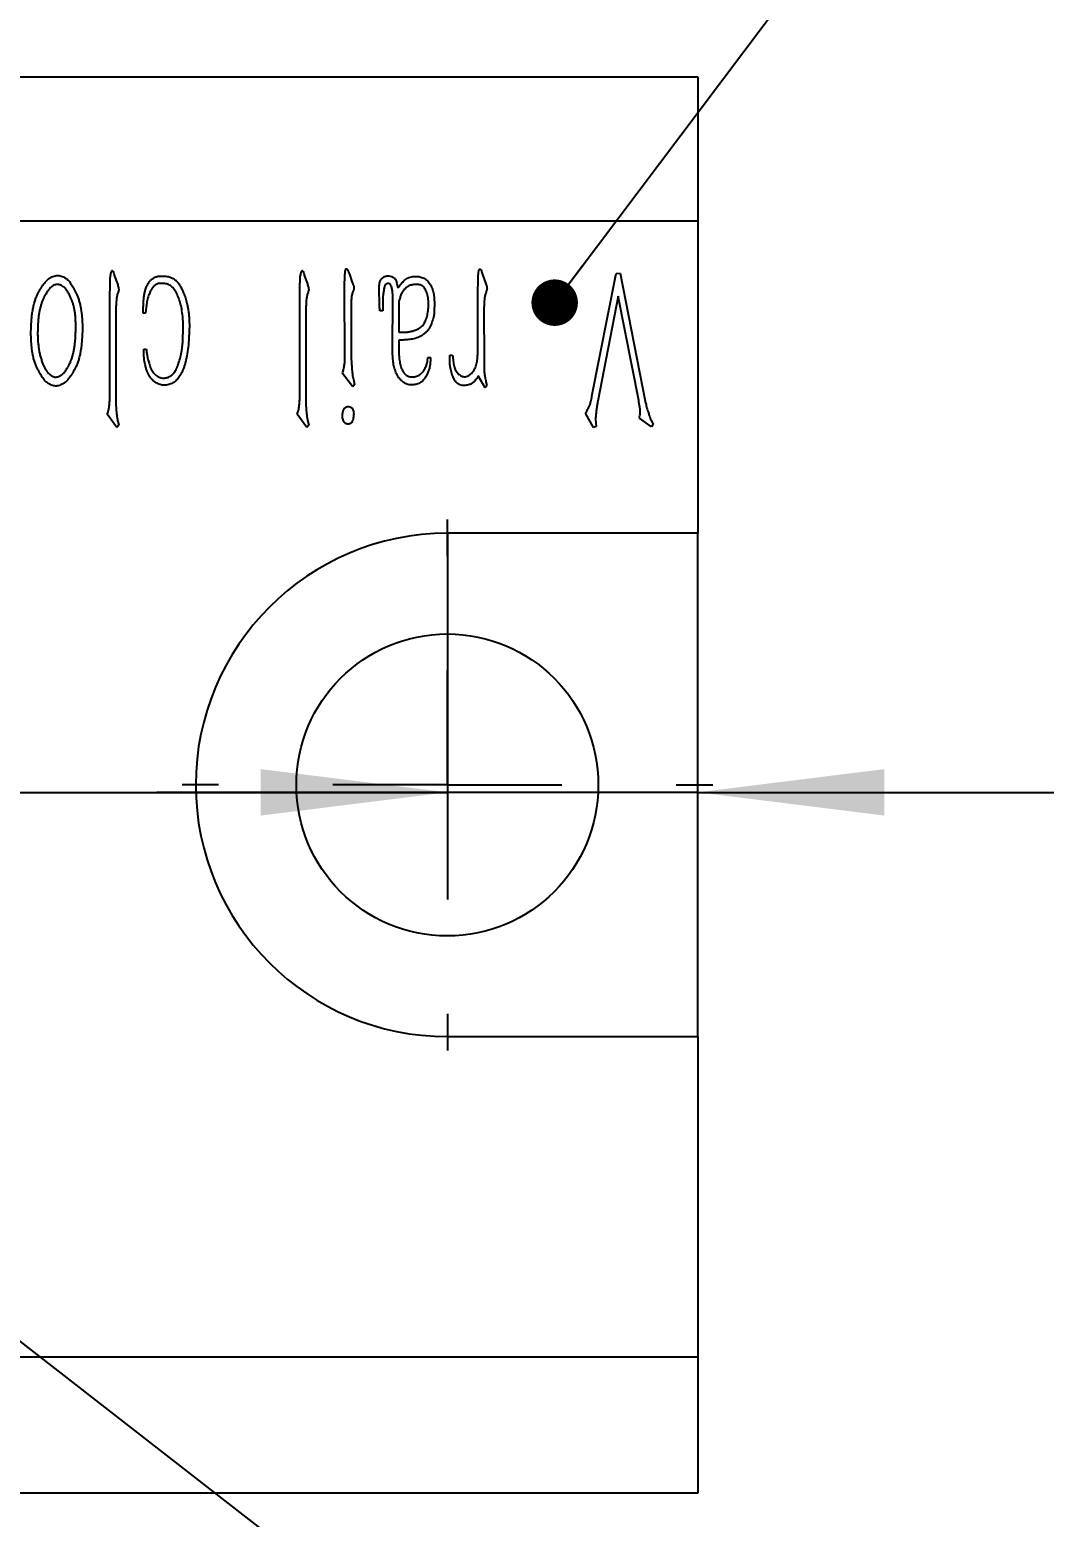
# Model space of a CAD drawing. Header units: millimetres. Extents: x 0 to 210, y 0 to 297.
# Drawn here: x 122.68 to 144.85, y 114.96 to 147.47 of the extents above; entities that cross this region are included whole.
import ezdxf

# ---------------------------------------------------------------- set-up
doc = ezdxf.new("R2010")
doc.units = ezdxf.units.MM
doc.layers.add('图纸格式', color=7, linetype='Continuous')
doc.layers.add('根据设置的颜色创建', color=7, linetype='Continuous', lineweight=25)
doc.styles.add('SLDTEXTSTYLE0', font='TXT', dxfattribs={"width": 0.7, "bigfont": 'bigfont'})
doc.styles.add('SLDTEXTSTYLE5', font='TXT', dxfattribs={"width": 0.7})
doc.dimstyles.new('SLDDIMSTYLE0', dxfattribs={"dimtxt": 3.5, "dimasz": 4.08, "dimexe": 0, "dimexo": 0.0625, "dimgap": 0.875, "dimtad": 2, "dimrnd": 1e-09, "dimzin": 12, "dimdsep": 46, "dimtxsty": 'SLDTEXTSTYLE5', "dimsah": 1, "dimcen": 0.09, "dimadec": 0, "dimazin": 3, "dimtfac": 1, "dimtofl": 0, "dimtmove": 0, "dimatfit": 3, "dimfxl": 0, "dimfrac": 2, "dimtolj": 1, "dimtzin": 12, "dimarcsym": 0})
doc.dimstyles.new('SLDDIMSTYLE2', dxfattribs={"dimtxt": 3.5, "dimasz": 4.08, "dimexe": 0, "dimexo": 0.0625, "dimgap": 0.875, "dimtad": 0, "dimtih": 1, "dimtoh": 1, "dimrnd": 1e-09, "dimzin": 4, "dimdsep": 46, "dimtxsty": 'SLDTEXTSTYLE5', "dimblk1": 'NONE', "dimsah": 1, "dimcen": 0, "dimadec": 0, "dimazin": 1, "dimtfac": 1, "dimtmove": 0, "dimatfit": 3, "dimldrblk": 'NONE', "dimfxl": 0, "dimfrac": 2, "dimtolj": 1, "dimtzin": 12, "dimarcsym": 0})
doc.dimstyles.new('SLDDIMSTYLE3', dxfattribs={"dimtxt": 3.5, "dimasz": 4.08, "dimexe": 0, "dimexo": 0.0625, "dimgap": 0.875, "dimtad": 2, "dimrnd": 1e-09, "dimzin": 12, "dimdsep": 46, "dimtxsty": 'SLDTEXTSTYLE5', "dimsah": 1, "dimcen": 0.09, "dimadec": 0, "dimazin": 3, "dimtfac": 1, "dimtmove": 0, "dimatfit": 0, "dimfxl": 0, "dimfrac": 2, "dimtolj": 1, "dimtzin": 12, "dimarcsym": 0})
doc.dimstyles.new('SLDDIMSTYLE4', dxfattribs={"dimtxt": 0.18, "dimasz": 1.016, "dimexe": 0, "dimexo": 0.0625, "dimgap": 0, "dimtad": 0, "dimtih": 1, "dimtoh": 1, "dimdec": 0, "dimrnd": 1e-09, "dimzin": 0, "dimdsep": 46, "dimtxsty": 'Standard', "dimblk1": 'DOT', "dimblk2": 'DOT', "dimsah": 1, "dimcen": 0.09, "dimadec": 0, "dimazin": 0, "dimtfac": 1.016, "dimtdec": 0, "dimtofl": 0, "dimtmove": 0, "dimatfit": 3, "dimldrblk": 'DOT', "dimfxl": 0, "dimfrac": 2, "dimtolj": 1, "dimtzin": 0, "dimarcsym": 0})

# ---------------------------------------------------------------- blocks, each defined once
blk = doc.blocks.new('SW_SYMBOL_HOLE_SPOT')
at = {"layer": '根据设置的颜色创建', "color": 0}
for p, q in [((0, 875), (0, 75)), ((1600, 75), (1600, 875)), ((0, 75), (1600, 75))]:
    blk.add_line(p, q, dxfattribs=at)
blk = doc.blocks.new('SW_SYMBOL_HOLE_DEPTH')
at = {"layer": '根据设置的颜色创建', "color": 0}
for p, q in [((0, 875), (800, 875)), ((400, 875), (400, 75)), ((100, 555), (400, 75)), ((700, 555), (400, 75))]:
    blk.add_line(p, q, dxfattribs=at)
blk = doc.blocks.new('_D_2')
at = {"layer": '根据设置的颜色创建'}
for p, q in [((102.464, 134.338), (111.15, 127.59)), ((111.15, 127.59), (145.79, 100.677)), ((145.79, 100.677), (177.529, 100.677))]:
    blk.add_line(p, q, dxfattribs=at)
blk.add_solid([(111.15, 127.59), (114.061, 124.685), (114.684, 125.488)], dxfattribs=at)
at = {"layer": '根据设置的颜色创建', "xscale": 0.004511737089201878, "yscale": 0.004511737089201878, "zscale": 0.004511737089201878}
for name, p in [('SW_SYMBOL_HOLE_SPOT', (147.865, 96.498)), ('SW_SYMBOL_HOLE_DEPTH', (165.477, 96.498))]:
    blk.add_blockref(name, p, dxfattribs=at)
at = {"layer": '根据设置的颜色创建', "char_height": 3.5, "attachment_point": 1}
for s, insert, style in [('6.60 完全贯穿', (157.404, 105.004), 'SLDTEXTSTYLE0'), ('%%c', (151.976, 105.018), 'SLDTEXTSTYLE5'), ('3X', (147.378, 105.004), 'SLDTEXTSTYLE5'), ('%%c', (155.228, 100.504), 'SLDTEXTSTYLE5'), ('11', (160.655, 100.489), 'SLDTEXTSTYLE5'), ('23.8', (170.688, 100.489), 'SLDTEXTSTYLE5')]:
    blk.add_mtext(s, dxfattribs=dict(at, insert=insert, style=style))
blk = doc.blocks.new('_None')
blk = doc.blocks.new('_D_3')
at = {"layer": '根据设置的颜色创建'}
for p, q in [((131.807, 136.464), (131.807, 128.803)), ((131.807, 130.803), (125.457, 130.803)), ((137.282, 130.803), (131.807, 130.803)), ((137.282, 130.803), (156.349, 130.803))]:
    blk.add_line(p, q, dxfattribs=at)
for points in [[(131.807, 130.803), (127.727, 131.311), (127.727, 130.295)], [(137.282, 130.803), (141.362, 130.295), (141.362, 131.311)]]:
    blk.add_solid(points, dxfattribs=at)
at = {"layer": '根据设置的颜色创建', "insert": (150.215, 135.315), "char_height": 3.5, "attachment_point": 1, "style": 'SLDTEXTSTYLE5'}
blk.add_mtext('5.48', dxfattribs=at)
blk = doc.blocks.new('_D_4')
at = {"layer": '根据设置的颜色创建'}
for p, q in [((106.807, 130.803), (131.807, 130.803)), ((131.807, 130.964), (131.807, 128.803))]:
    blk.add_line(p, q, dxfattribs=at)
for points in [[(106.807, 130.803), (110.887, 130.295), (110.887, 131.311)], [(131.807, 130.803), (127.727, 131.311), (127.727, 130.295)]]:
    blk.add_solid(points, dxfattribs=at)
at = {"layer": '根据设置的颜色创建', "insert": (119.086, 135.315), "char_height": 3.5, "attachment_point": 1, "style": 'SLDTEXTSTYLE5'}
blk.add_mtext('25', dxfattribs=at)
blk = doc.blocks.new('_Dot')
at = {"color": 0, "linetype": 'ByBlock', "lineweight": -2}
blk.add_line((-0.5, 0), (-1, 0), dxfattribs=at)
at = {"color": 0, "linetype": 'ByBlock', "const_width": 0.5}
blk.add_lwpolyline([(-0.25, 0, 1), (0.25, 0, 1)], format="xyb", close=True, dxfattribs=at)
blk = doc.blocks.new('SW_CENTERMARKSYMBOL_0')
at = {"layer": '图纸格式', "color": 0}
for p, q in [((0, 5), (0, 5.8)), ((0, 0), (0, 2.5)), ((-5, 0), (-5.8, 0)), ((0, 0), (-2.5, 0)), ((0, 0), (0, -2.5)), ((0, 0), (2.5, 0)), ((5, 0), (5.8, 0)), ((0, -5), (0, -5.8))]:
    blk.add_line(p, q, dxfattribs=at)

msp = doc.modelspace()

# ---------------------------------------------------------------- linework, layer by layer
at = {"color": 7, "linetype": 'Continuous', "lineweight": 25}
for p, q in [((76.332, 146.439), (137.282, 146.439)), ((137.282, 146.439), (137.282, 143.293)), ((76.332, 143.293), (137.282, 143.293)), ((137.282, 143.293), (137.282, 136.464)), ((124.513, 142.153), (124.534, 142.087)), ((124.534, 142.087), (124.594, 141.917)), ((128.666, 142.153), (128.686, 142.087)), ((128.686, 142.087), (128.747, 141.917)), ((129.668, 142.128), (129.729, 141.946)), ((132.47, 141.655), (132.479, 142.072)), ((132.555, 142.183), (132.575, 142.118)), ((132.575, 142.118), (132.64, 141.937)), ((134.967, 139.46), (135.495, 142.143)), ((135.495, 142.143), (135.586, 142.148)), ((135.586, 142.148), (136.13, 139.354)), ((124.428, 141.594), (124.433, 141.926)), ((128.58, 141.594), (128.585, 141.926)), ((129.562, 141.785), (129.562, 141.966)), ((129.568, 140.371), (129.562, 141.785)), ((130.325, 141.483), (130.315, 141.785)), ((130.702, 141.926), (130.727, 141.831)), ((124.428, 139.46), (124.428, 141.594)), ((128.58, 139.46), (128.58, 141.594)), ((130.4, 141.639), (130.396, 141.327)), ((130.607, 140.537), (130.617, 141.523)), ((130.773, 141.619), (130.748, 141.534)), ((130.748, 141.534), (130.748, 140.859)), ((132.47, 140.366), (132.47, 141.655)), ((135.541, 141.65), (135.093, 139.354)), ((135.989, 139.369), (135.541, 141.65)), ((124.559, 141.292), (124.559, 139.394)), ((125.211, 141.272), (125.155, 141.272)), ((125.226, 141.403), (125.211, 141.272)), ((128.712, 141.292), (128.712, 139.394)), ((129.703, 141.227), (129.703, 140.335)), ((130.396, 141.327), (130.33, 141.327)), ((132.605, 141.362), (132.611, 140.245)), ((125.17, 140.491), (125.226, 140.491)), ((125.175, 140.326), (125.17, 140.491)), ((130.839, 140.688), (130.748, 140.683)), ((130.748, 140.683), (130.748, 140.426)), ((131.372, 140.235), (131.377, 140.31)), ((131.377, 140.31), (131.443, 140.31)), ((131.86, 140.361), (131.921, 140.361)), ((131.86, 140.22), (131.86, 140.361)), ((132.611, 140.245), (132.611, 140.064)), ((129.738, 139.666), (129.512, 139.958)), ((129.759, 139.797), (129.779, 139.716)), ((132.631, 139.646), (132.479, 139.903)), ((129.779, 139.716), (129.738, 139.666)), ((132.671, 139.696), (132.631, 139.646)), ((132.651, 139.777), (132.671, 139.696)), ((124.584, 138.78), (124.372, 139.067)), ((124.624, 138.83), (124.584, 138.78)), ((124.604, 138.906), (124.624, 138.83)), ((128.736, 138.78), (128.525, 139.067)), ((128.776, 138.83), (128.736, 138.78)), ((128.756, 138.906), (128.776, 138.83)), ((135.002, 138.775), (134.826, 139.087)), ((135.052, 138.88), (135.057, 138.8)), ((136.271, 138.79), (136.004, 138.981)), ((136.271, 138.916), (136.306, 138.851)), ((136.306, 138.851), (136.271, 138.79)), ((135.057, 138.8), (135.002, 138.775)), ((137.282, 136.464), (131.807, 136.464)), ((137.282, 125.464), (137.282, 136.464)), ((131.807, 125.464), (137.282, 125.464)), ((137.282, 125.464), (137.282, 118.461)), ((137.282, 118.461), (76.332, 118.461)), ((137.282, 118.461), (137.282, 115.489)), ((137.282, 115.489), (76.332, 115.489))]:
    msp.add_line(p, q, dxfattribs=at)
msp.add_circle((131.807, 130.964), 3.3, dxfattribs=at)
msp.add_arc((131.807, 130.964), 5.5, 90, 270, dxfattribs=at)
for points, knots in [([(122.706, 140.919), (122.707, 140.963), (122.711, 141.047), (122.72, 141.169), (122.733, 141.282), (122.751, 141.386), (122.774, 141.482), (122.799, 141.57), (122.828, 141.648), (122.863, 141.718), (122.898, 141.781), (122.932, 141.837), (122.965, 141.886), (122.997, 141.929), (123.026, 141.967), (123.055, 141.998), (123.083, 142.024), (123.118, 142.046), (123.159, 142.068), (123.208, 142.086), (123.254, 142.098), (123.285, 142.098), (123.299, 142.098)], [0, 0, 0, 0, 0.091288, 0.176498, 0.255741, 0.32976, 0.398776, 0.461767, 0.520318, 0.574853, 0.625011, 0.67086, 0.712194, 0.749511, 0.782878, 0.812744, 0.83858, 0.861126, 0.900517, 0.936624, 0.969237, 1, 1, 1, 1]), ([(123.299, 142.098), (123.314, 142.097), (123.345, 142.095), (123.391, 142.079), (123.439, 142.057), (123.48, 142.031), (123.513, 142.002), (123.54, 141.974), (123.566, 141.938), (123.594, 141.896), (123.623, 141.848), (123.653, 141.793), (123.682, 141.731), (123.714, 141.663), (123.743, 141.588), (123.768, 141.505), (123.789, 141.415), (123.805, 141.317), (123.818, 141.213), (123.826, 141.101), (123.83, 140.983), (123.829, 140.901), (123.828, 140.859)], [0, 0, 0, 0, 0.0304554, 0.063266, 0.0995645, 0.1400173, 0.1629664, 0.1898479, 0.2202512, 0.2547199, 0.2936478, 0.3363955, 0.3837113, 0.4356478, 0.4912483, 0.5508658, 0.6141464, 0.6823628, 0.7542773, 0.8315157, 0.9132096, 1, 1, 1, 1]), ([(124.433, 141.926), (124.433, 141.948), (124.434, 141.99), (124.438, 142.048), (124.443, 142.099), (124.452, 142.14), (124.462, 142.173), (124.468, 142.191), (124.475, 142.208), (124.481, 142.204), (124.483, 142.203)], [0, 0, 0, 0, 0.22788, 0.427955, 0.603223, 0.749826, 0.864818, 0.938521, 0.980505, 1, 1, 1, 1]), ([(124.483, 142.203), (124.485, 142.201), (124.493, 142.196), (124.501, 142.182), (124.51, 142.168), (124.513, 142.157), (124.513, 142.153)], [0, 0, 0, 0, 0.142186, 0.45395, 0.79433, 1, 1, 1, 1]), ([(125.155, 141.272), (125.156, 141.311), (125.159, 141.383), (125.163, 141.485), (125.167, 141.578), (125.179, 141.667), (125.197, 141.753), (125.224, 141.835), (125.257, 141.91), (125.301, 141.975), (125.353, 142.026), (125.414, 142.062), (125.483, 142.084), (125.532, 142.086), (125.558, 142.087)], [0, 0, 0, 0, 0.114373, 0.212612, 0.300675, 0.389367, 0.475586, 0.561076, 0.641717, 0.718124, 0.788585, 0.85593, 0.924983, 1, 1, 1, 1]), ([(125.558, 142.087), (125.59, 142.087), (125.656, 142.087), (125.736, 142.067), (125.795, 142.042), (125.835, 142.02), (125.871, 141.994), (125.912, 141.952), (125.956, 141.889), (126.004, 141.805), (126.045, 141.71), (126.077, 141.625), (126.1, 141.551), (126.115, 141.488), (126.13, 141.419), (126.147, 141.319), (126.163, 141.19), (126.168, 141.037), (126.166, 140.886), (126.16, 140.787), (126.157, 140.738)], [0, 0, 0, 0, 0.059534, 0.118873, 0.147743, 0.175183, 0.201585, 0.22771, 0.281507, 0.340018, 0.402737, 0.468602, 0.503946, 0.543395, 0.585721, 0.632387, 0.727671, 0.820105, 0.910677, 1, 1, 1, 1]), ([(128.585, 141.926), (128.586, 141.948), (128.586, 141.99), (128.59, 142.048), (128.595, 142.099), (128.604, 142.14), (128.614, 142.173), (128.621, 142.191), (128.628, 142.208), (128.634, 142.204), (128.635, 142.203)], [0, 0, 0, 0, 0.22788, 0.427955, 0.603223, 0.749826, 0.864818, 0.938521, 0.980505, 1, 1, 1, 1]), ([(128.635, 142.203), (128.638, 142.201), (128.645, 142.196), (128.654, 142.182), (128.663, 142.168), (128.665, 142.157), (128.666, 142.153)], [0, 0, 0, 0, 0.1421863, 0.4539502, 0.7943303, 1, 1, 1, 1]), ([(129.562, 141.966), (129.563, 142.004), (129.563, 142.072), (129.571, 142.151), (129.577, 142.204), (129.584, 142.227), (129.587, 142.246), (129.595, 142.248), (129.598, 142.248)], [0, 0, 0, 0, 0.38374, 0.706848, 0.831751, 0.919184, 0.972267, 1, 1, 1, 1]), ([(129.598, 142.248), (129.601, 142.248), (129.608, 142.247), (129.618, 142.237), (129.627, 142.218), (129.642, 142.192), (129.656, 142.16), (129.664, 142.138), (129.668, 142.128)], [0, 0, 0, 0, 0.068925, 0.145726, 0.277741, 0.506574, 0.76781, 1, 1, 1, 1]), ([(130.315, 141.785), (130.316, 141.815), (130.317, 141.869), (130.326, 141.933), (130.338, 141.978), (130.355, 142.007), (130.375, 142.033), (130.4, 142.056), (130.428, 142.074), (130.46, 142.086), (130.493, 142.092), (130.537, 142.091), (130.59, 142.078), (130.636, 142.053), (130.664, 142.023), (130.681, 141.996), (130.693, 141.963), (130.699, 141.939), (130.702, 141.926)], [0, 0, 0, 0, 0.127821, 0.235118, 0.282701, 0.329689, 0.377529, 0.427325, 0.475967, 0.523599, 0.571999, 0.621795, 0.717604, 0.803921, 0.846803, 0.893038, 0.944088, 1, 1, 1, 1]), ([(130.727, 141.831), (130.75, 141.86), (130.793, 141.917), (130.854, 141.983), (130.91, 142.03), (130.963, 142.053), (131.023, 142.071), (131.067, 142.075), (131.09, 142.078)], [0, 0, 0, 0, 0.2391263, 0.4721368, 0.5882649, 0.7129818, 0.848714, 1, 1, 1, 1]), ([(131.09, 142.078), (131.106, 142.079), (131.137, 142.08), (131.184, 142.076), (131.23, 142.065), (131.274, 142.048), (131.317, 142.026), (131.354, 141.997), (131.389, 141.965), (131.428, 141.913), (131.468, 141.841), (131.495, 141.76), (131.51, 141.69), (131.517, 141.63), (131.523, 141.564), (131.523, 141.493), (131.523, 141.423), (131.52, 141.355), (131.518, 141.294), (131.514, 141.255), (131.513, 141.236)], [0, 0, 0, 0, 0.043197, 0.086568, 0.129459, 0.173496, 0.217035, 0.260621, 0.303277, 0.347696, 0.437891, 0.53065, 0.581053, 0.636306, 0.696804, 0.763295, 0.83046, 0.892173, 0.948437, 1, 1, 1, 1]), ([(132.479, 142.072), (132.481, 142.096), (132.485, 142.138), (132.492, 142.187), (132.499, 142.218), (132.504, 142.231), (132.511, 142.241), (132.517, 142.239), (132.52, 142.239)], [0, 0, 0, 0, 0.387346, 0.706319, 0.825969, 0.911434, 0.958337, 1, 1, 1, 1]), ([(132.52, 142.239), (132.522, 142.238), (132.527, 142.236), (132.538, 142.23), (132.547, 142.21), (132.552, 142.193), (132.555, 142.183)], [0, 0, 0, 0, 0.100758, 0.248307, 0.519709, 1, 1, 1, 1]), ([(123.29, 141.901), (123.279, 141.901), (123.257, 141.902), (123.224, 141.891), (123.188, 141.877), (123.15, 141.852), (123.108, 141.813), (123.065, 141.753), (123.018, 141.673), (122.976, 141.594), (122.943, 141.518), (122.921, 141.452), (122.901, 141.379), (122.885, 141.299), (122.871, 141.213), (122.863, 141.119), (122.855, 141.018), (122.852, 140.912), (122.85, 140.804), (122.854, 140.699), (122.862, 140.598), (122.875, 140.502), (122.891, 140.41), (122.912, 140.323), (122.937, 140.239), (122.957, 140.186), (122.967, 140.159)], [0, 0, 0, 0, 0.0162515, 0.0338938, 0.0536525, 0.0760821, 0.1045504, 0.1423828, 0.1902812, 0.2487632, 0.282033, 0.3179979, 0.3572189, 0.3994758, 0.4448852, 0.4938848, 0.5462501, 0.602374, 0.6588528, 0.7134303, 0.7658257, 0.8161584, 0.8644938, 0.9110311, 0.9563086, 1, 1, 1, 1]), ([(123.682, 140.869), (123.683, 140.905), (123.685, 140.975), (123.683, 141.076), (123.679, 141.17), (123.671, 141.258), (123.659, 141.34), (123.644, 141.415), (123.626, 141.483), (123.597, 141.563), (123.559, 141.647), (123.516, 141.732), (123.475, 141.795), (123.435, 141.84), (123.395, 141.866), (123.359, 141.886), (123.324, 141.899), (123.301, 141.9), (123.29, 141.901)], [0, 0, 0, 0, 0.090632, 0.17559, 0.255594, 0.330167, 0.399491, 0.463662, 0.523652, 0.579187, 0.67694, 0.757154, 0.82068, 0.868309, 0.906713, 0.941064, 0.971509, 1, 1, 1, 1]), ([(124.594, 141.917), (124.598, 141.901), (124.605, 141.873), (124.616, 141.837), (124.621, 141.811), (124.625, 141.791), (124.619, 141.766), (124.609, 141.736), (124.595, 141.701), (124.586, 141.664), (124.579, 141.624), (124.573, 141.578), (124.568, 141.518), (124.564, 141.446), (124.56, 141.369), (124.559, 141.317), (124.559, 141.292)], [0, 0, 0, 0, 0.077782, 0.136194, 0.176968, 0.199562, 0.236445, 0.291049, 0.353469, 0.411585, 0.472416, 0.543516, 0.634333, 0.75435, 0.88369, 1, 1, 1, 1]), ([(125.578, 141.926), (125.563, 141.927), (125.534, 141.928), (125.493, 141.922), (125.457, 141.91), (125.417, 141.886), (125.376, 141.849), (125.341, 141.805), (125.318, 141.763), (125.301, 141.726), (125.284, 141.682), (125.261, 141.615), (125.238, 141.521), (125.23, 141.443), (125.226, 141.403)], [0, 0, 0, 0, 0.064874, 0.12293, 0.175731, 0.224802, 0.319746, 0.412929, 0.464374, 0.522906, 0.589262, 0.66325, 0.826271, 1, 1, 1, 1]), ([(126.026, 141.161), (126.02, 141.216), (126.009, 141.32), (125.979, 141.468), (125.938, 141.601), (125.895, 141.7), (125.855, 141.771), (125.822, 141.814), (125.789, 141.851), (125.753, 141.879), (125.714, 141.901), (125.671, 141.916), (125.626, 141.925), (125.594, 141.926), (125.578, 141.926)], [0, 0, 0, 0, 0.169453, 0.323825, 0.465429, 0.598139, 0.659387, 0.714834, 0.765361, 0.811902, 0.856582, 0.902247, 0.949989, 1, 1, 1, 1]), ([(128.747, 141.917), (128.751, 141.901), (128.758, 141.873), (128.769, 141.837), (128.773, 141.811), (128.778, 141.791), (128.772, 141.766), (128.761, 141.736), (128.747, 141.701), (128.739, 141.664), (128.732, 141.624), (128.726, 141.578), (128.72, 141.518), (128.717, 141.446), (128.713, 141.369), (128.712, 141.317), (128.712, 141.292)], [0, 0, 0, 0, 0.077782, 0.136194, 0.176968, 0.199562, 0.236445, 0.291049, 0.353469, 0.411585, 0.472416, 0.543516, 0.634333, 0.75435, 0.88369, 1, 1, 1, 1]), ([(129.764, 141.811), (129.763, 141.805), (129.76, 141.788), (129.747, 141.761), (129.735, 141.725), (129.723, 141.686), (129.714, 141.642), (129.708, 141.592), (129.705, 141.544), (129.703, 141.509), (129.703, 141.485), (129.703, 141.466), (129.703, 141.442), (129.703, 141.411), (129.703, 141.374), (129.703, 141.33), (129.703, 141.281), (129.703, 141.245), (129.703, 141.227)], [0, 0, 0, 0, 0.029663, 0.084682, 0.15284, 0.218626, 0.293268, 0.382211, 0.470653, 0.540012, 0.560176, 0.591682, 0.63327, 0.68494, 0.747952, 0.821046, 0.905482, 1, 1, 1, 1]), ([(129.729, 141.946), (129.733, 141.934), (129.741, 141.913), (129.752, 141.885), (129.758, 141.865), (129.765, 141.849), (129.767, 141.831), (129.765, 141.818), (129.764, 141.811)], [0, 0, 0, 0, 0.273716, 0.481148, 0.630379, 0.71509, 0.841912, 1, 1, 1, 1]), ([(130.501, 141.921), (130.491, 141.92), (130.471, 141.917), (130.452, 141.897), (130.44, 141.875), (130.431, 141.85), (130.424, 141.819), (130.416, 141.77), (130.406, 141.709), (130.402, 141.661), (130.4, 141.639)], [0, 0, 0, 0, 0.088727, 0.184346, 0.245906, 0.327724, 0.426058, 0.546729, 0.791565, 1, 1, 1, 1]), ([(130.617, 141.523), (130.617, 141.561), (130.616, 141.632), (130.61, 141.719), (130.602, 141.781), (130.595, 141.821), (130.586, 141.854), (130.576, 141.881), (130.563, 141.901), (130.545, 141.915), (130.524, 141.922), (130.509, 141.921), (130.501, 141.921)], [0, 0, 0, 0, 0.245899, 0.474194, 0.577342, 0.664714, 0.739965, 0.802163, 0.85434, 0.900215, 0.947175, 1, 1, 1, 1]), ([(131.141, 141.901), (131.119, 141.901), (131.072, 141.901), (131.012, 141.89), (130.962, 141.873), (130.924, 141.849), (130.888, 141.817), (130.855, 141.778), (130.826, 141.737), (130.801, 141.696), (130.783, 141.657), (130.776, 141.631), (130.773, 141.619)], [0, 0, 0, 0, 0.128385, 0.276834, 0.358511, 0.445303, 0.539399, 0.642933, 0.747721, 0.840325, 0.924818, 1, 1, 1, 1]), ([(131.357, 141.72), (131.351, 141.736), (131.34, 141.767), (131.319, 141.807), (131.296, 141.84), (131.27, 141.864), (131.241, 141.881), (131.21, 141.892), (131.176, 141.9), (131.153, 141.901), (131.141, 141.901)], [0, 0, 0, 0, 0.169302, 0.317175, 0.446043, 0.557897, 0.662544, 0.770963, 0.880657, 1, 1, 1, 1]), ([(132.64, 141.937), (132.646, 141.922), (132.655, 141.895), (132.666, 141.859), (132.672, 141.833), (132.675, 141.81), (132.668, 141.785), (132.658, 141.753), (132.645, 141.716), (132.633, 141.675), (132.622, 141.635), (132.618, 141.602), (132.616, 141.574), (132.615, 141.546), (132.612, 141.511), (132.611, 141.471), (132.608, 141.432), (132.607, 141.4), (132.605, 141.378), (132.605, 141.367), (132.605, 141.362)], [0, 0, 0, 0, 0.081948, 0.14546, 0.189828, 0.217888, 0.263227, 0.32067, 0.388956, 0.464512, 0.539067, 0.600514, 0.634904, 0.681972, 0.743062, 0.815566, 0.886802, 0.941481, 0.978406, 1, 1, 1, 1]), ([(130.33, 141.327), (130.329, 141.344), (130.328, 141.374), (130.326, 141.417), (130.324, 141.452), (130.325, 141.474), (130.325, 141.483)], [0, 0, 0, 0, 0.315897, 0.588603, 0.818308, 1, 1, 1, 1]), ([(130.748, 140.859), (130.773, 140.859), (130.825, 140.859), (130.891, 140.861), (130.948, 140.864), (130.995, 140.873), (131.046, 140.885), (131.101, 140.902), (131.154, 140.922), (131.202, 140.948), (131.243, 140.981), (131.278, 141.02), (131.305, 141.062), (131.33, 141.108), (131.35, 141.158), (131.365, 141.212), (131.377, 141.271), (131.387, 141.333), (131.392, 141.4), (131.396, 141.47), (131.394, 141.54), (131.388, 141.605), (131.375, 141.665), (131.363, 141.702), (131.357, 141.72)], [0, 0, 0, 0, 0.059119, 0.119982, 0.152778, 0.189483, 0.230136, 0.275161, 0.320244, 0.361608, 0.402034, 0.440642, 0.479961, 0.519496, 0.560956, 0.604002, 0.64914, 0.697925, 0.749784, 0.804931, 0.859468, 0.910239, 0.956619, 1, 1, 1, 1]), ([(125.578, 139.857), (125.592, 139.857), (125.619, 139.856), (125.659, 139.862), (125.697, 139.871), (125.743, 139.893), (125.796, 139.929), (125.839, 139.978), (125.869, 140.027), (125.891, 140.072), (125.913, 140.126), (125.942, 140.208), (125.973, 140.32), (125.999, 140.437), (126.014, 140.54), (126.022, 140.627), (126.026, 140.726), (126.029, 140.831), (126.03, 140.933), (126.029, 141.023), (126.029, 141.097), (126.027, 141.142), (126.026, 141.161)], [0, 0, 0, 0, 0.027598, 0.053944, 0.079404, 0.104773, 0.154393, 0.205715, 0.234029, 0.267088, 0.305527, 0.348391, 0.440116, 0.535321, 0.586616, 0.64502, 0.710163, 0.782141, 0.852615, 0.912248, 0.961532, 1, 1, 1, 1]), ([(131.513, 141.236), (131.51, 141.219), (131.504, 141.183), (131.488, 141.129), (131.468, 141.071), (131.446, 141.012), (131.416, 140.953), (131.379, 140.899), (131.333, 140.851), (131.282, 140.808), (131.226, 140.772), (131.168, 140.743), (131.107, 140.722), (131.046, 140.71), (130.987, 140.703), (130.932, 140.696), (130.884, 140.691), (130.853, 140.689), (130.839, 140.688)], [0, 0, 0, 0, 0.054272, 0.1135227, 0.1756096, 0.2429274, 0.3113719, 0.3791276, 0.4469363, 0.5166092, 0.5865048, 0.6535692, 0.7190834, 0.7845703, 0.8477541, 0.9046068, 0.9550623, 1, 1, 1, 1]), ([(123.239, 139.681), (123.225, 139.683), (123.196, 139.687), (123.151, 139.702), (123.105, 139.726), (123.064, 139.751), (123.03, 139.778), (123.004, 139.806), (122.976, 139.84), (122.948, 139.881), (122.919, 139.929), (122.889, 139.983), (122.857, 140.043), (122.825, 140.11), (122.794, 140.185), (122.768, 140.267), (122.747, 140.357), (122.729, 140.455), (122.717, 140.56), (122.709, 140.673), (122.704, 140.794), (122.705, 140.877), (122.706, 140.919)], [0, 0, 0, 0, 0.029183, 0.061076, 0.096742, 0.136994, 0.159657, 0.186219, 0.216195, 0.250591, 0.288715, 0.331795, 0.378741, 0.430063, 0.485673, 0.545067, 0.608588, 0.677114, 0.750188, 0.828088, 0.911499, 1, 1, 1, 1]), ([(123.239, 139.878), (123.25, 139.878), (123.274, 139.879), (123.309, 139.891), (123.346, 139.907), (123.387, 139.931), (123.429, 139.971), (123.472, 140.031), (123.519, 140.111), (123.56, 140.192), (123.592, 140.268), (123.615, 140.334), (123.633, 140.407), (123.65, 140.486), (123.662, 140.573), (123.671, 140.665), (123.679, 140.765), (123.681, 140.834), (123.682, 140.869)], [0, 0, 0, 0, 0.028878, 0.060225, 0.095143, 0.133292, 0.180334, 0.242849, 0.322545, 0.420026, 0.474752, 0.534787, 0.598816, 0.668643, 0.74295, 0.823282, 0.908537, 1, 1, 1, 1]), ([(123.828, 140.859), (123.826, 140.817), (123.823, 140.736), (123.813, 140.618), (123.8, 140.508), (123.783, 140.405), (123.762, 140.311), (123.736, 140.225), (123.708, 140.146), (123.674, 140.075), (123.638, 140.012), (123.605, 139.954), (123.573, 139.903), (123.542, 139.859), (123.511, 139.821), (123.482, 139.789), (123.454, 139.763), (123.418, 139.739), (123.376, 139.716), (123.328, 139.697), (123.282, 139.684), (123.253, 139.682), (123.239, 139.681)], [0, 0, 0, 0, 0.088234, 0.171401, 0.249615, 0.322492, 0.39032, 0.453734, 0.512495, 0.567641, 0.618595, 0.665382, 0.707589, 0.746011, 0.779932, 0.810387, 0.837136, 0.860129, 0.901203, 0.937929, 0.970505, 1, 1, 1, 1]), ([(125.226, 140.491), (125.229, 140.462), (125.236, 140.404), (125.25, 140.316), (125.272, 140.225), (125.303, 140.128), (125.344, 140.031), (125.394, 139.96), (125.441, 139.913), (125.482, 139.886), (125.528, 139.867), (125.561, 139.861), (125.578, 139.857)], [0, 0, 0, 0, 0.114933, 0.224733, 0.341877, 0.47673, 0.615278, 0.74583, 0.808848, 0.871038, 0.934209, 1, 1, 1, 1]), ([(126.157, 140.738), (126.153, 140.67), (126.144, 140.537), (126.119, 140.374), (126.094, 140.254), (126.074, 140.174), (126.052, 140.102), (126.028, 140.038), (126.002, 139.981), (125.974, 139.929), (125.945, 139.883), (125.914, 139.842), (125.881, 139.807), (125.844, 139.775), (125.805, 139.749), (125.762, 139.728), (125.717, 139.713), (125.671, 139.702), (125.622, 139.698), (125.59, 139.7), (125.573, 139.702)], [0, 0, 0, 0, 0.155194, 0.30198, 0.370384, 0.433009, 0.489589, 0.540681, 0.587751, 0.631795, 0.672524, 0.710665, 0.747678, 0.78319, 0.818919, 0.854644, 0.890404, 0.92616, 0.962834, 1, 1, 1, 1]), ([(131.004, 139.706), (130.985, 139.709), (130.946, 139.716), (130.892, 139.737), (130.841, 139.767), (130.797, 139.807), (130.757, 139.85), (130.723, 139.899), (130.694, 139.95), (130.664, 140.024), (130.637, 140.12), (130.62, 140.219), (130.614, 140.303), (130.609, 140.374), (130.607, 140.453), (130.607, 140.508), (130.607, 140.537)], [0, 0, 0, 0, 0.058878, 0.116003, 0.17307, 0.231781, 0.290923, 0.349204, 0.407451, 0.466778, 0.585416, 0.703091, 0.76542, 0.835807, 0.914221, 1, 1, 1, 1]), ([(122.967, 140.159), (122.979, 140.135), (123, 140.088), (123.035, 140.027), (123.07, 139.978), (123.106, 139.942), (123.141, 139.915), (123.175, 139.896), (123.207, 139.882), (123.229, 139.879), (123.239, 139.878)], [0, 0, 0, 0, 0.199739, 0.372002, 0.519272, 0.640417, 0.745766, 0.83959, 0.923864, 1, 1, 1, 1]), ([(125.573, 139.702), (125.558, 139.706), (125.523, 139.715), (125.477, 139.732), (125.437, 139.753), (125.403, 139.776), (125.37, 139.807), (125.335, 139.843), (125.301, 139.888), (125.269, 139.942), (125.244, 140.006), (125.22, 140.076), (125.2, 140.147), (125.186, 140.213), (125.177, 140.272), (125.176, 140.309), (125.175, 140.326)], [0, 0, 0, 0, 0.060338, 0.136364, 0.181506, 0.231278, 0.288868, 0.351682, 0.421777, 0.499681, 0.585954, 0.681713, 0.776717, 0.860858, 0.935404, 1, 1, 1, 1]), ([(129.512, 139.958), (129.518, 139.975), (129.529, 140.004), (129.539, 140.042), (129.544, 140.071), (129.55, 140.097), (129.554, 140.129), (129.561, 140.167), (129.566, 140.21), (129.569, 140.258), (129.57, 140.313), (129.568, 140.351), (129.568, 140.371)], [0, 0, 0, 0, 0.126153, 0.227225, 0.276126, 0.339691, 0.417277, 0.507453, 0.611493, 0.727469, 0.857485, 1, 1, 1, 1]), ([(129.703, 140.335), (129.704, 140.326), (129.704, 140.301), (129.706, 140.256), (129.712, 140.194), (129.716, 140.121), (129.722, 140.048), (129.726, 139.986), (129.732, 139.94), (129.737, 139.898), (129.746, 139.853), (129.754, 139.817), (129.759, 139.797)], [0, 0, 0, 0, 0.052292, 0.136306, 0.250781, 0.395541, 0.541772, 0.656354, 0.742184, 0.796273, 0.887199, 1, 1, 1, 1]), ([(130.748, 140.426), (130.749, 140.385), (130.751, 140.305), (130.765, 140.207), (130.783, 140.134), (130.797, 140.085), (130.815, 140.042), (130.835, 140.004), (130.858, 139.971), (130.881, 139.943), (130.908, 139.921), (130.945, 139.899), (130.998, 139.882), (131.042, 139.882), (131.064, 139.883)], [0, 0, 0, 0, 0.17351, 0.339135, 0.416839, 0.489274, 0.554234, 0.614846, 0.670781, 0.722162, 0.769903, 0.816023, 0.905376, 1, 1, 1, 1]), ([(131.443, 140.31), (131.441, 140.283), (131.437, 140.233), (131.431, 140.16), (131.419, 140.089), (131.398, 140.016), (131.366, 139.939), (131.331, 139.874), (131.295, 139.824), (131.262, 139.791), (131.225, 139.763), (131.17, 139.734), (131.096, 139.708), (131.034, 139.707), (131.004, 139.706)], [0, 0, 0, 0, 0.096151, 0.17999, 0.262024, 0.352515, 0.451274, 0.558982, 0.614924, 0.670171, 0.724685, 0.78109, 0.892273, 1, 1, 1, 1]), ([(131.064, 139.883), (131.08, 139.885), (131.11, 139.889), (131.153, 139.902), (131.192, 139.922), (131.227, 139.947), (131.258, 139.978), (131.286, 140.013), (131.311, 140.053), (131.331, 140.096), (131.349, 140.137), (131.361, 140.175), (131.37, 140.207), (131.371, 140.226), (131.372, 140.235)], [0, 0, 0, 0, 0.092694, 0.180921, 0.265415, 0.351035, 0.43558, 0.524789, 0.616941, 0.713976, 0.806623, 0.88411, 0.949621, 1, 1, 1, 1]), ([(131.966, 139.812), (131.958, 139.825), (131.94, 139.854), (131.92, 139.902), (131.901, 139.957), (131.888, 140.016), (131.876, 140.075), (131.867, 140.129), (131.861, 140.176), (131.861, 140.206), (131.86, 140.22)], [0, 0, 0, 0, 0.1114368, 0.2337756, 0.3689079, 0.5167222, 0.663035, 0.7908661, 0.9036162, 1, 1, 1, 1]), ([(131.921, 140.361), (131.925, 140.318), (131.933, 140.236), (131.95, 140.137), (131.97, 140.066), (131.99, 140.019), (132.017, 139.979), (132.047, 139.945), (132.083, 139.919), (132.119, 139.898), (132.158, 139.888), (132.184, 139.887), (132.197, 139.887)], [0, 0, 0, 0, 0.213409, 0.405564, 0.493655, 0.576576, 0.654457, 0.730838, 0.803433, 0.870371, 0.934907, 1, 1, 1, 1]), ([(132.197, 139.887), (132.211, 139.89), (132.24, 139.895), (132.28, 139.914), (132.318, 139.941), (132.352, 139.976), (132.384, 140.017), (132.41, 140.063), (132.43, 140.115), (132.449, 140.186), (132.464, 140.27), (132.468, 140.336), (132.47, 140.366)], [0, 0, 0, 0, 0.07185, 0.144565, 0.220844, 0.303916, 0.390406, 0.479388, 0.570829, 0.668169, 0.849602, 1, 1, 1, 1]), ([(132.479, 139.903), (132.469, 139.885), (132.449, 139.85), (132.416, 139.801), (132.374, 139.758), (132.33, 139.73), (132.288, 139.712), (132.249, 139.702), (132.204, 139.697), (132.154, 139.693), (132.101, 139.697), (132.051, 139.72), (132.004, 139.759), (131.979, 139.794), (131.966, 139.812)], [0, 0, 0, 0, 0.095544, 0.186159, 0.277069, 0.373452, 0.427442, 0.489814, 0.559922, 0.638816, 0.720419, 0.803915, 0.895267, 1, 1, 1, 1]), ([(132.611, 140.064), (132.611, 140.038), (132.613, 139.985), (132.625, 139.907), (132.637, 139.838), (132.647, 139.795), (132.651, 139.777)], [0, 0, 0, 0, 0.267315, 0.549796, 0.808133, 1, 1, 1, 1]), ([(124.372, 139.067), (124.378, 139.082), (124.389, 139.109), (124.399, 139.142), (124.404, 139.169), (124.409, 139.195), (124.413, 139.228), (124.421, 139.283), (124.427, 139.361), (124.427, 139.426), (124.428, 139.46)], [0, 0, 0, 0, 0.121741, 0.215112, 0.262722, 0.327195, 0.411973, 0.513657, 0.745969, 1, 1, 1, 1]), ([(124.559, 139.394), (124.559, 139.362), (124.56, 139.296), (124.566, 139.197), (124.573, 139.103), (124.583, 139.022), (124.592, 138.958), (124.6, 138.922), (124.604, 138.906)], [0, 0, 0, 0, 0.194321, 0.405664, 0.606727, 0.770342, 0.900868, 1, 1, 1, 1]), ([(128.525, 139.067), (128.531, 139.082), (128.541, 139.109), (128.552, 139.142), (128.557, 139.169), (128.562, 139.195), (128.565, 139.228), (128.573, 139.283), (128.579, 139.361), (128.58, 139.426), (128.58, 139.46)], [0, 0, 0, 0, 0.121741, 0.215112, 0.262722, 0.327195, 0.411973, 0.513657, 0.745969, 1, 1, 1, 1]), ([(128.712, 139.394), (128.712, 139.362), (128.712, 139.296), (128.719, 139.197), (128.726, 139.103), (128.736, 139.022), (128.745, 138.958), (128.753, 138.922), (128.756, 138.906)], [0, 0, 0, 0, 0.194321, 0.405664, 0.606727, 0.770342, 0.900868, 1, 1, 1, 1]), ([(129.512, 139.057), (129.517, 139.081), (129.524, 139.125), (129.546, 139.176), (129.568, 139.209), (129.591, 139.225), (129.618, 139.235), (129.638, 139.234), (129.648, 139.233)], [0, 0, 0, 0, 0.285688, 0.543985, 0.659912, 0.76571, 0.87683, 1, 1, 1, 1]), ([(129.648, 139.233), (129.657, 139.233), (129.674, 139.232), (129.697, 139.223), (129.717, 139.208), (129.738, 139.18), (129.756, 139.134), (129.758, 139.094), (129.759, 139.072)], [0, 0, 0, 0, 0.1199363, 0.2287234, 0.3356297, 0.4520845, 0.7056064, 1, 1, 1, 1]), ([(134.826, 139.087), (134.835, 139.102), (134.851, 139.129), (134.875, 139.169), (134.897, 139.213), (134.917, 139.258), (134.934, 139.305), (134.945, 139.35), (134.958, 139.402), (134.964, 139.44), (134.967, 139.46)], [0, 0, 0, 0, 0.1313557, 0.2344098, 0.3447175, 0.5025136, 0.6010641, 0.7162225, 0.8493854, 1, 1, 1, 1]), ([(135.093, 139.354), (135.088, 139.325), (135.077, 139.262), (135.067, 139.182), (135.059, 139.116), (135.055, 139.071), (135.051, 139.032), (135.049, 139.008), (135.048, 138.997)], [0, 0, 0, 0, 0.245462, 0.529551, 0.673396, 0.798266, 0.908508, 1, 1, 1, 1]), ([(136.004, 138.981), (136.008, 139), (136.016, 139.036), (136.023, 139.091), (136.021, 139.148), (136.015, 139.214), (136.002, 139.289), (135.993, 139.341), (135.989, 139.369)], [0, 0, 0, 0, 0.149722, 0.281962, 0.419047, 0.591242, 0.785921, 1, 1, 1, 1]), ([(136.13, 139.354), (136.133, 139.342), (136.138, 139.316), (136.15, 139.275), (136.162, 139.226), (136.178, 139.175), (136.192, 139.124), (136.207, 139.079), (136.218, 139.04), (136.233, 139), (136.249, 138.959), (136.264, 138.93), (136.271, 138.916)], [0, 0, 0, 0, 0.079686, 0.173497, 0.280651, 0.402014, 0.521824, 0.626756, 0.713248, 0.785415, 0.902305, 1, 1, 1, 1]), ([(129.759, 139.072), (129.758, 139.06), (129.756, 139.03), (129.752, 138.983), (129.741, 138.931), (129.723, 138.892), (129.701, 138.867), (129.679, 138.856), (129.654, 138.851), (129.626, 138.852), (129.597, 138.858), (129.571, 138.873), (129.551, 138.894), (129.532, 138.931), (129.515, 138.986), (129.513, 139.033), (129.512, 139.057)], [0, 0, 0, 0, 0.06777, 0.160259, 0.260352, 0.351112, 0.393251, 0.436228, 0.481869, 0.534653, 0.588806, 0.640325, 0.691039, 0.746758, 0.868316, 1, 1, 1, 1]), ([(135.048, 138.997), (135.048, 138.977), (135.048, 138.938), (135.051, 138.899), (135.052, 138.88)], [0, 0, 0, 0, 0.512301, 1, 1, 1, 1])]:
    msp.add_open_spline(points, degree=3, knots=knots, dxfattribs=at)

# ---------------------------------------------------------------- block references
at = {"layer": '图纸格式'}
msp.add_blockref('SW_CENTERMARKSYMBOL_0', (131.807, 130.964), dxfattribs=at)

# ---------------------------------------------------------------- dimensions: what is measured, and where the dimension line sits
at = {"layer": '根据设置的颜色创建'}
dim = msp.add_linear_dim(base=(131.807091998, 130.803120662), p1=(137.282091998, 115.488989582), p2=(131.807091998, 136.463989586), angle=0, dimstyle='SLDDIMSTYLE3', dxfattribs=at)
dim.commit()
dim.dimension.update_dxf_attribs({"geometry": '_D_3', "text_midpoint": (153.282091998, 130.803120662), "dimtype": 160})
dim = msp.add_linear_dim(base=(131.807, 130.803), p1=(106.807, 122.964), p2=(131.807, 130.964), dimstyle='SLDDIMSTYLE0', dxfattribs=at)
dim.commit()
dim.dimension.update_dxf_attribs({"geometry": '_D_4', "text_midpoint": (120.622, 130.803), "dimtype": 160})
dim = msp.add_diameter_dim_2p(p1=(102.464, 134.338), p2=(111.15, 127.59), text='3X <> 完全贯穿\\P{\\fGDT;v}%%c 11 {\\fGDT;x} 23.8\\P', dimstyle='SLDDIMSTYLE2', dxfattribs=at)
dim.commit()
dim.dimension.update_dxf_attribs({"geometry": '_D_2', "text_midpoint": (162.453, 100.492), "dimtype": 163})

# ---------------------------------------------------------------- leaders
msp.add_leader([(134.153, 141.505), (143.663, 154.144)], dimstyle='SLDDIMSTYLE4', dxfattribs=at)

doc.saveas('drawing.dxf')
